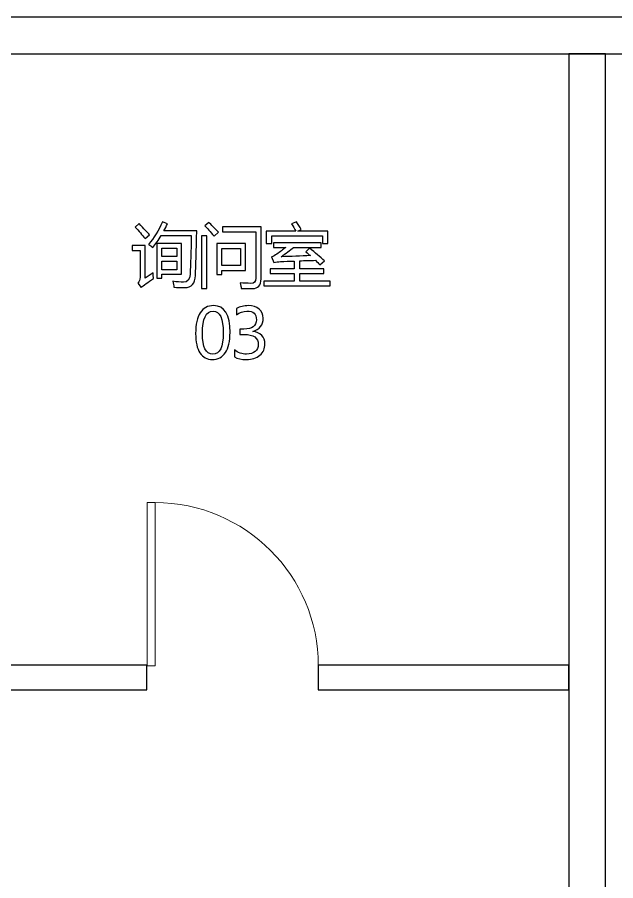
# Model space of a CAD drawing. Header units: millimetres. Extents: x 781 to 47484, y 534 to 14754.
# Drawn here: x 23697 to 26633, y 10357 to 14594 of the extents above; entities that cross this region are included whole.
import ezdxf

# ---------------------------------------------------------------- set-up
doc = ezdxf.new("R2010")
doc.units = ezdxf.units.MM
doc.header["$MEASUREMENT"] = 0
doc.layers.add('layer 1', color=7, linetype='Continuous')

msp = doc.modelspace()

# ---------------------------------------------------------------- linework, layer by layer
at = {"layer": 'layer 1', "color": 0}
for points in [[(22942.7, 14414.3), (30040.1, 14414.3), (30040.1, 14594.3), (22942.7, 14594.3), (22942.7, 14414.3)], [(23122.7, 11294.3), (24332.4, 11294.3), (24332.4, 11414.3), (23122.7, 11414.3), (23122.7, 11294.3)], [(25173.3, 11294.3), (26404.2, 11294.3), (26404.2, 11414.3), (25173.3, 11414.3), (25173.3, 11294.3)]]:
    msp.add_lwpolyline(points, close=True, dxfattribs=at)
at = {"layer": 'layer 1', "color": 0, "lineweight": 20}
msp.add_lwpolyline([(24334.3, 11412.4), (24374.3, 11412.4), (24374.3, 12212.4), (24334.3, 12212.4), (24334.3, 11412.4)], close=True, dxfattribs=at)
at = {"layer": 'layer 1', "color": 0}
for points, knots in [([(26402.7, 8334.3), (26402.7, 8334.3), (26402.7, 14414.3), (26402.7, 14414.3), (26402.7, 14414.3), (26402.7, 14414.3), (26582.7, 14414.3), (26582.7, 14414.3), (26582.7, 14414.3), (26582.7, 14414.3), (26582.7, 8334.3), (26582.7, 8334.3), (26582.7, 8334.3), (26582.7, 8334.3), (26402.7, 8334.3), (26402.7, 8334.3)], [0, 0, 0, 0, 0.25, 0.25, 0.25, 0.25, 0.5, 0.5, 0.5, 0.5, 0.75, 0.75, 0.75, 0.75, 1, 1, 1, 1]), ([(24294.5, 13582), (24318.4, 13557.2), (24335.9, 13538.9), (24346.7, 13527), (24346.7, 13527), (24346.7, 13527), (24324.2, 13508.2), (24324.2, 13508.2), (24324.2, 13508.2), (24310.3, 13526.5), (24293.9, 13545.4), (24274.9, 13565.1), (24274.9, 13565.1), (24274.9, 13565.1), (24294.5, 13582), (24294.5, 13582)], [0, 0, 0, 0, 0.25, 0.25, 0.25, 0.25, 0.5, 0.5, 0.5, 0.5, 0.75, 0.75, 0.75, 0.75, 1, 1, 1, 1]), ([(24340.7, 13479.7), (24368.1, 13511.5), (24390.9, 13548.3), (24409.2, 13590.2), (24409.2, 13590.2), (24409.2, 13590.2), (24434.3, 13580.6), (24434.3, 13580.6), (24434.3, 13580.6), (24428.5, 13568.7), (24422.6, 13557.4), (24416.7, 13546.6), (24416.7, 13546.6), (24416.7, 13546.6), (24577.9, 13546.6), (24577.9, 13546.6), (24577.9, 13546.6), (24575.2, 13445.8), (24573, 13372.8), (24571.3, 13327.6), (24571.3, 13327.6), (24569.5, 13287.9), (24552.3, 13268.1), (24519.7, 13268.1), (24519.7, 13268.1), (24499.6, 13268.1), (24481.6, 13268.6), (24465.8, 13269.8), (24465.8, 13269.8), (24464.4, 13278.6), (24462.5, 13288.3), (24460.1, 13298.8), (24460.1, 13298.8), (24479.8, 13295.7), (24497.5, 13294.2), (24513.4, 13294.2), (24513.4, 13294.2), (24533.2, 13294.2), (24543.9, 13307), (24545.5, 13332.6), (24545.5, 13332.6), (24547.7, 13382.2), (24549.5, 13445.6), (24551.1, 13522.8), (24551.1, 13522.8), (24551.1, 13522.8), (24402.9, 13522.8), (24402.9, 13522.8), (24402.9, 13522.8), (24389.8, 13501.1), (24376.2, 13481.8), (24362.2, 13464.9), (24362.2, 13464.9), (24356.9, 13469.3), (24349.8, 13474.3), (24340.7, 13479.7)], [0, 0, 0, 0, 0.071429, 0.071429, 0.071429, 0.071429, 0.142857, 0.142857, 0.142857, 0.142857, 0.214286, 0.214286, 0.214286, 0.214286, 0.285714, 0.285714, 0.285714, 0.285714, 0.357143, 0.357143, 0.357143, 0.357143, 0.428571, 0.428571, 0.428571, 0.428571, 0.5, 0.5, 0.5, 0.5, 0.571429, 0.571429, 0.571429, 0.571429, 0.642857, 0.642857, 0.642857, 0.642857, 0.714286, 0.714286, 0.714286, 0.714286, 0.785714, 0.785714, 0.785714, 0.785714, 0.857143, 0.857143, 0.857143, 0.857143, 0.928571, 0.928571, 0.928571, 0.928571, 1, 1, 1, 1]), ([(24617.5, 13571), (24617.5, 13571), (24636.3, 13587.9), (24636.3, 13587.9), (24636.3, 13587.9), (24648.4, 13576.4), (24664.4, 13560.3), (24684.3, 13539.6), (24684.3, 13539.6), (24684.3, 13539.6), (24662.8, 13520.8), (24662.8, 13520.8), (24662.8, 13520.8), (24643.8, 13542.8), (24628.7, 13559.6), (24617.5, 13571)], [0, 0, 0, 0, 0.25, 0.25, 0.25, 0.25, 0.5, 0.5, 0.5, 0.5, 0.75, 0.75, 0.75, 0.75, 1, 1, 1, 1]), ([(24704.4, 13541.9), (24704.4, 13541.9), (24704.4, 13566.7), (24704.4, 13566.7), (24704.4, 13566.7), (24704.4, 13566.7), (24893.6, 13566.7), (24893.6, 13566.7), (24893.6, 13566.7), (24893.6, 13566.7), (24893.6, 13311.1), (24893.6, 13311.1), (24893.6, 13311.1), (24893.6, 13279.1), (24879.2, 13263.1), (24850.3, 13263.1), (24850.3, 13263.1), (24831.5, 13263.1), (24813.5, 13263.3), (24796, 13263.8), (24796, 13263.8), (24795.2, 13270.4), (24793.4, 13279.3), (24790.8, 13290.6), (24790.8, 13290.6), (24809.1, 13289.2), (24826.7, 13288.6), (24843.7, 13288.6), (24843.7, 13288.6), (24859.8, 13288.6), (24867.8, 13297.2), (24867.8, 13314.4), (24867.8, 13314.4), (24867.8, 13314.4), (24867.8, 13541.9), (24867.8, 13541.9), (24867.8, 13541.9), (24867.8, 13541.9), (24704.4, 13541.9), (24704.4, 13541.9)], [0, 0, 0, 0, 0.1, 0.1, 0.1, 0.1, 0.2, 0.2, 0.2, 0.2, 0.3, 0.3, 0.3, 0.3, 0.4, 0.4, 0.4, 0.4, 0.5, 0.5, 0.5, 0.5, 0.6, 0.6, 0.6, 0.6, 0.7, 0.7, 0.7, 0.7, 0.8, 0.8, 0.8, 0.8, 0.9, 0.9, 0.9, 0.9, 1, 1, 1, 1]), ([(24919, 13544.6), (24919, 13544.6), (25063.8, 13544.6), (25063.8, 13544.6), (25063.8, 13544.6), (25057.7, 13556.5), (25050.7, 13568.3), (25043, 13580), (25043, 13580), (25043, 13580), (25066.5, 13591.2), (25066.5, 13591.2), (25066.5, 13591.2), (25074.7, 13579.1), (25082.6, 13566.2), (25090.3, 13552.5), (25090.3, 13552.5), (25090.3, 13552.5), (25073.9, 13544.6), (25073.9, 13544.6), (25073.9, 13544.6), (25073.9, 13544.6), (25221.3, 13544.6), (25221.3, 13544.6), (25221.3, 13544.6), (25221.3, 13544.6), (25221.3, 13484.7), (25221.3, 13484.7), (25221.3, 13484.7), (25221.3, 13484.7), (25194.8, 13484.7), (25194.8, 13484.7), (25194.8, 13484.7), (25194.8, 13484.7), (25194.8, 13521.7), (25194.8, 13521.7), (25194.8, 13521.7), (25194.8, 13521.7), (24945.5, 13521.7), (24945.5, 13521.7), (24945.5, 13521.7), (24945.5, 13521.7), (24945.5, 13484.7), (24945.5, 13484.7), (24945.5, 13484.7), (24945.5, 13484.7), (24919, 13484.7), (24919, 13484.7), (24919, 13484.7), (24919, 13484.7), (24919, 13544.6), (24919, 13544.6)], [0, 0, 0, 0, 0.076923, 0.076923, 0.076923, 0.076923, 0.153846, 0.153846, 0.153846, 0.153846, 0.230769, 0.230769, 0.230769, 0.230769, 0.307692, 0.307692, 0.307692, 0.307692, 0.384615, 0.384615, 0.384615, 0.384615, 0.461538, 0.461538, 0.461538, 0.461538, 0.538462, 0.538462, 0.538462, 0.538462, 0.615385, 0.615385, 0.615385, 0.615385, 0.692308, 0.692308, 0.692308, 0.692308, 0.769231, 0.769231, 0.769231, 0.769231, 0.846154, 0.846154, 0.846154, 0.846154, 0.923077, 0.923077, 0.923077, 0.923077, 1, 1, 1, 1]), ([(24600.9, 13522.4), (24600.9, 13522.4), (24626.7, 13522.4), (24626.7, 13522.4), (24626.7, 13522.4), (24626.7, 13522.4), (24626.7, 13263.1), (24626.7, 13263.1), (24626.7, 13263.1), (24626.7, 13263.1), (24600.9, 13263.1), (24600.9, 13263.1), (24600.9, 13263.1), (24600.9, 13263.1), (24600.9, 13522.4), (24600.9, 13522.4)], [0, 0, 0, 0, 0.25, 0.25, 0.25, 0.25, 0.5, 0.5, 0.5, 0.5, 0.75, 0.75, 0.75, 0.75, 1, 1, 1, 1]), ([(24382.1, 13483.7), (24382.1, 13483.7), (24503.1, 13483.7), (24503.1, 13483.7), (24503.1, 13483.7), (24503.1, 13483.7), (24503.1, 13332.9), (24503.1, 13332.9), (24503.1, 13332.9), (24503.1, 13332.9), (24405.9, 13332.9), (24405.9, 13332.9), (24405.9, 13332.9), (24405.9, 13332.9), (24405.9, 13313.4), (24405.9, 13313.4), (24405.9, 13313.4), (24405.9, 13313.4), (24382.1, 13313.4), (24382.1, 13313.4), (24382.1, 13313.4), (24382.1, 13313.4), (24382.1, 13483.7), (24382.1, 13483.7)], [0, 0, 0, 0, 0.166667, 0.166667, 0.166667, 0.166667, 0.333333, 0.333333, 0.333333, 0.333333, 0.5, 0.5, 0.5, 0.5, 0.666667, 0.666667, 0.666667, 0.666667, 0.833333, 0.833333, 0.833333, 0.833333, 1, 1, 1, 1]), ([(24676.7, 13483.7), (24676.7, 13483.7), (24816.9, 13483.7), (24816.9, 13483.7), (24816.9, 13483.7), (24816.9, 13483.7), (24816.9, 13351.4), (24816.9, 13351.4), (24816.9, 13351.4), (24816.9, 13351.4), (24700.5, 13351.4), (24700.5, 13351.4), (24700.5, 13351.4), (24700.5, 13351.4), (24700.5, 13332.6), (24700.5, 13332.6), (24700.5, 13332.6), (24700.5, 13332.6), (24676.7, 13332.6), (24676.7, 13332.6), (24676.7, 13332.6), (24676.7, 13332.6), (24676.7, 13483.7), (24676.7, 13483.7)], [0, 0, 0, 0, 0.166667, 0.166667, 0.166667, 0.166667, 0.333333, 0.333333, 0.333333, 0.333333, 0.5, 0.5, 0.5, 0.5, 0.666667, 0.666667, 0.666667, 0.666667, 0.833333, 0.833333, 0.833333, 0.833333, 1, 1, 1, 1]), ([(24907.1, 13298.5), (24907.1, 13298.5), (25056.3, 13298.5), (25056.3, 13298.5), (25056.3, 13298.5), (25056.3, 13298.5), (25056.3, 13337.2), (25056.3, 13337.2), (25056.3, 13337.2), (25056.3, 13337.2), (24937.5, 13337.2), (24937.5, 13337.2), (24937.5, 13337.2), (24937.5, 13337.2), (24937.5, 13360), (24937.5, 13360), (24937.5, 13360), (24937.5, 13360), (25056.3, 13360), (25056.3, 13360), (25056.3, 13360), (25056.3, 13360), (25056.3, 13398.2), (25056.3, 13398.2), (25056.3, 13398.2), (25033, 13397.2), (25010.5, 13396.2), (24988.8, 13395.1), (24988.8, 13395.1), (24977.8, 13394.5), (24966.8, 13393), (24955.7, 13390.8), (24955.7, 13390.8), (24955.7, 13390.8), (24944.5, 13418.2), (24944.5, 13418.2), (24944.5, 13418.2), (24952.9, 13421.5), (24961.8, 13426.3), (24971.3, 13432.4), (24971.3, 13432.4), (24986.8, 13443.2), (25001.1, 13453.9), (25014.1, 13464.9), (25014.1, 13464.9), (25014.1, 13464.9), (24954.1, 13464.9), (24954.1, 13464.9), (24954.1, 13464.9), (24954.1, 13464.9), (24954.1, 13487.7), (24954.1, 13487.7), (24954.1, 13487.7), (24954.1, 13487.7), (25187.6, 13487.7), (25187.6, 13487.7), (25187.6, 13487.7), (25187.6, 13487.7), (25187.6, 13464.9), (25187.6, 13464.9), (25187.6, 13464.9), (25187.6, 13464.9), (25052.9, 13464.9), (25052.9, 13464.9), (25052.9, 13464.9), (25035.3, 13450.6), (25015, 13435.3), (24992.1, 13419.2), (24992.1, 13419.2), (25040, 13420.9), (25087.7, 13422.7), (25135.3, 13424.5), (25135.3, 13424.5), (25128.2, 13430.9), (25120.8, 13437.4), (25113.1, 13444), (25113.1, 13444), (25113.1, 13444), (25131.3, 13460.5), (25131.3, 13460.5), (25131.3, 13460.5), (25159.1, 13438.8), (25183.3, 13418.2), (25203.8, 13399.1), (25203.8, 13399.1), (25203.8, 13399.1), (25182.3, 13378.9), (25182.3, 13378.9), (25182.3, 13378.9), (25175.3, 13386.3), (25167.9, 13393.9), (25160, 13401.7), (25160, 13401.7), (25133.5, 13401.1), (25107.9, 13400.2), (25083, 13399.2), (25083, 13399.2), (25083, 13399.2), (25083, 13360), (25083, 13360), (25083, 13360), (25083, 13360), (25202.1, 13360), (25202.1, 13360), (25202.1, 13360), (25202.1, 13360), (25202.1, 13337.2), (25202.1, 13337.2), (25202.1, 13337.2), (25202.1, 13337.2), (25083, 13337.2), (25083, 13337.2), (25083, 13337.2), (25083, 13337.2), (25083, 13298.5), (25083, 13298.5), (25083, 13298.5), (25083, 13298.5), (25232.6, 13298.5), (25232.6, 13298.5), (25232.6, 13298.5), (25232.6, 13298.5), (25232.6, 13275.7), (25232.6, 13275.7), (25232.6, 13275.7), (25232.6, 13275.7), (24907.1, 13275.7), (24907.1, 13275.7), (24907.1, 13275.7), (24907.1, 13275.7), (24907.1, 13298.5), (24907.1, 13298.5)], [0, 0, 0, 0, 0.030303, 0.030303, 0.030303, 0.030303, 0.060606, 0.060606, 0.060606, 0.060606, 0.090909, 0.090909, 0.090909, 0.090909, 0.121212, 0.121212, 0.121212, 0.121212, 0.151515, 0.151515, 0.151515, 0.151515, 0.181818, 0.181818, 0.181818, 0.181818, 0.212121, 0.212121, 0.212121, 0.212121, 0.242424, 0.242424, 0.242424, 0.242424, 0.272727, 0.272727, 0.272727, 0.272727, 0.30303, 0.30303, 0.30303, 0.30303, 0.333333, 0.333333, 0.333333, 0.333333, 0.363636, 0.363636, 0.363636, 0.363636, 0.393939, 0.393939, 0.393939, 0.393939, 0.424242, 0.424242, 0.424242, 0.424242, 0.454545, 0.454545, 0.454545, 0.454545, 0.484848, 0.484848, 0.484848, 0.484848, 0.515152, 0.515152, 0.515152, 0.515152, 0.545455, 0.545455, 0.545455, 0.545455, 0.575758, 0.575758, 0.575758, 0.575758, 0.606061, 0.606061, 0.606061, 0.606061, 0.636364, 0.636364, 0.636364, 0.636364, 0.666667, 0.666667, 0.666667, 0.666667, 0.69697, 0.69697, 0.69697, 0.69697, 0.727273, 0.727273, 0.727273, 0.727273, 0.757576, 0.757576, 0.757576, 0.757576, 0.787879, 0.787879, 0.787879, 0.787879, 0.818182, 0.818182, 0.818182, 0.818182, 0.848485, 0.848485, 0.848485, 0.848485, 0.878788, 0.878788, 0.878788, 0.878788, 0.909091, 0.909091, 0.909091, 0.909091, 0.939394, 0.939394, 0.939394, 0.939394, 0.969697, 0.969697, 0.969697, 0.969697, 1, 1, 1, 1]), ([(24363.5, 13340.5), (24364.2, 13329), (24365, 13319.5), (24365.9, 13312.1), (24365.9, 13312.1), (24337.9, 13293.8), (24317.4, 13279.1), (24304.3, 13268.1), (24304.3, 13268.1), (24304.3, 13268.1), (24288.8, 13290.3), (24288.8, 13290.3), (24288.8, 13290.3), (24296.3, 13296.6), (24300, 13306.1), (24300, 13318.7), (24300, 13318.7), (24300, 13318.7), (24300, 13450), (24300, 13450), (24300, 13450), (24300, 13450), (24261.4, 13450), (24261.4, 13450), (24261.4, 13450), (24261.4, 13450), (24261.4, 13473.8), (24261.4, 13473.8), (24261.4, 13473.8), (24261.4, 13473.8), (24325.5, 13473.8), (24325.5, 13473.8), (24325.5, 13473.8), (24325.5, 13473.8), (24325.5, 13314.1), (24325.5, 13314.1), (24325.5, 13314.1), (24338.1, 13322.4), (24350.8, 13331.2), (24363.5, 13340.5)], [0, 0, 0, 0, 0.1, 0.1, 0.1, 0.1, 0.2, 0.2, 0.2, 0.2, 0.3, 0.3, 0.3, 0.3, 0.4, 0.4, 0.4, 0.4, 0.5, 0.5, 0.5, 0.5, 0.6, 0.6, 0.6, 0.6, 0.7, 0.7, 0.7, 0.7, 0.8, 0.8, 0.8, 0.8, 0.9, 0.9, 0.9, 0.9, 1, 1, 1, 1]), ([(24479.3, 13461.2), (24479.3, 13461.2), (24405.9, 13461.2), (24405.9, 13461.2), (24405.9, 13461.2), (24405.9, 13461.2), (24405.9, 13419.9), (24405.9, 13419.9), (24405.9, 13419.9), (24405.9, 13419.9), (24479.3, 13419.9), (24479.3, 13419.9), (24479.3, 13419.9), (24479.3, 13419.9), (24479.3, 13461.2), (24479.3, 13461.2)], [0, 0, 0, 0, 0.25, 0.25, 0.25, 0.25, 0.5, 0.5, 0.5, 0.5, 0.75, 0.75, 0.75, 0.75, 1, 1, 1, 1]), ([(24793.1, 13459.2), (24793.1, 13459.2), (24700.5, 13459.2), (24700.5, 13459.2), (24700.5, 13459.2), (24700.5, 13459.2), (24700.5, 13375.9), (24700.5, 13375.9), (24700.5, 13375.9), (24700.5, 13375.9), (24793.1, 13375.9), (24793.1, 13375.9), (24793.1, 13375.9), (24793.1, 13375.9), (24793.1, 13459.2), (24793.1, 13459.2)], [0, 0, 0, 0, 0.25, 0.25, 0.25, 0.25, 0.5, 0.5, 0.5, 0.5, 0.75, 0.75, 0.75, 0.75, 1, 1, 1, 1]), ([(24479.3, 13355.4), (24479.3, 13355.4), (24479.3, 13398.1), (24479.3, 13398.1), (24479.3, 13398.1), (24479.3, 13398.1), (24405.9, 13398.1), (24405.9, 13398.1), (24405.9, 13398.1), (24405.9, 13398.1), (24405.9, 13355.4), (24405.9, 13355.4), (24405.9, 13355.4), (24405.9, 13355.4), (24479.3, 13355.4), (24479.3, 13355.4)], [0, 0, 0, 0, 0.25, 0.25, 0.25, 0.25, 0.5, 0.5, 0.5, 0.5, 0.75, 0.75, 0.75, 0.75, 1, 1, 1, 1]), ([(24572.2, 13041.9), (24572.2, 13087), (24579.7, 13121.2), (24594.7, 13144.5), (24594.7, 13144.5), (24609.7, 13167.7), (24631.4, 13179.2), (24659.8, 13179.2), (24659.8, 13179.2), (24714, 13179.2), (24741.2, 13135.5), (24741.2, 13048), (24741.2, 13048), (24741.2, 13004.7), (24733.5, 12971.7), (24718.3, 12948.8), (24718.3, 12948.8), (24703, 12925.9), (24681.6, 12914.5), (24654, 12914.5), (24654, 12914.5), (24628, 12914.5), (24607.9, 12925.4), (24593.6, 12947.1), (24593.6, 12947.1), (24579.3, 12968.8), (24572.2, 13000.4), (24572.2, 13041.9)], [0, 0, 0, 0, 0.142857, 0.142857, 0.142857, 0.142857, 0.285714, 0.285714, 0.285714, 0.285714, 0.428571, 0.428571, 0.428571, 0.428571, 0.571429, 0.571429, 0.571429, 0.571429, 0.714286, 0.714286, 0.714286, 0.714286, 0.857143, 0.857143, 0.857143, 0.857143, 1, 1, 1, 1]), ([(24762.8, 12961.7), (24780.3, 12948.1), (24800.1, 12941.3), (24822.2, 12941.3), (24822.2, 12941.3), (24839.8, 12941.3), (24853.8, 12945.6), (24864, 12954.3), (24864, 12954.3), (24874.4, 12963), (24879.5, 12974.5), (24879.5, 12989.1), (24879.5, 12989.1), (24879.5, 13021.5), (24856.3, 13037.7), (24809.9, 13037.7), (24809.9, 13037.7), (24809.9, 13037.7), (24788.6, 13037.7), (24788.6, 13037.7), (24788.6, 13037.7), (24788.6, 13037.7), (24788.6, 13064.5), (24788.6, 13064.5), (24788.6, 13064.5), (24788.6, 13064.5), (24808.9, 13064.5), (24808.9, 13064.5), (24808.9, 13064.5), (24850, 13064.5), (24870.6, 13079.7), (24870.6, 13110.2), (24870.6, 13110.2), (24870.6, 13138.3), (24854.9, 13152.3), (24823.5, 13152.3), (24823.5, 13152.3), (24805.5, 13152.3), (24788.6, 13146.2), (24772.7, 13134.1), (24772.7, 13134.1), (24772.7, 13134.1), (24772.7, 13164.7), (24772.7, 13164.7), (24772.7, 13164.7), (24789.5, 13174.4), (24809, 13179.2), (24831.4, 13179.2), (24831.4, 13179.2), (24853.2, 13179.2), (24870.8, 13173.5), (24884, 13162.1), (24884, 13162.1), (24897.2, 13150.7), (24903.8, 13136), (24903.8, 13117.7), (24903.8, 13117.7), (24903.8, 13084.3), (24886.7, 13062.7), (24852.6, 13053.1), (24852.6, 13053.1), (24852.6, 13053.1), (24852.6, 13052.4), (24852.6, 13052.4), (24852.6, 13052.4), (24871.1, 13050.4), (24885.7, 13043.9), (24896.5, 13032.8), (24896.5, 13032.8), (24907.2, 13021.8), (24912.6, 13007.9), (24912.6, 12991.4), (24912.6, 12991.4), (24912.6, 12968.4), (24904.3, 12949.8), (24887.7, 12935.7), (24887.7, 12935.7), (24871.1, 12921.6), (24849, 12914.5), (24821.5, 12914.5), (24821.5, 12914.5), (24797.2, 12914.5), (24777.7, 12919), (24762.8, 12928.1), (24762.8, 12928.1), (24762.8, 12928.1), (24762.8, 12961.7), (24762.8, 12961.7)], [0, 0, 0, 0, 0.045455, 0.045455, 0.045455, 0.045455, 0.090909, 0.090909, 0.090909, 0.090909, 0.136364, 0.136364, 0.136364, 0.136364, 0.181818, 0.181818, 0.181818, 0.181818, 0.227273, 0.227273, 0.227273, 0.227273, 0.272727, 0.272727, 0.272727, 0.272727, 0.318182, 0.318182, 0.318182, 0.318182, 0.363636, 0.363636, 0.363636, 0.363636, 0.409091, 0.409091, 0.409091, 0.409091, 0.454545, 0.454545, 0.454545, 0.454545, 0.5, 0.5, 0.5, 0.5, 0.545455, 0.545455, 0.545455, 0.545455, 0.590909, 0.590909, 0.590909, 0.590909, 0.636364, 0.636364, 0.636364, 0.636364, 0.681818, 0.681818, 0.681818, 0.681818, 0.727273, 0.727273, 0.727273, 0.727273, 0.772727, 0.772727, 0.772727, 0.772727, 0.818182, 0.818182, 0.818182, 0.818182, 0.863636, 0.863636, 0.863636, 0.863636, 0.909091, 0.909091, 0.909091, 0.909091, 0.954545, 0.954545, 0.954545, 0.954545, 1, 1, 1, 1]), ([(24605.3, 13043.3), (24605.3, 12975.3), (24622.5, 12941.3), (24657, 12941.3), (24657, 12941.3), (24691, 12941.3), (24708, 12975.9), (24708, 13045), (24708, 13045), (24708, 13116.5), (24691.3, 13152.3), (24658, 13152.3), (24658, 13152.3), (24622.8, 13152.3), (24605.3, 13116), (24605.3, 13043.3)], [0, 0, 0, 0, 0.25, 0.25, 0.25, 0.25, 0.5, 0.5, 0.5, 0.5, 0.75, 0.75, 0.75, 0.75, 1, 1, 1, 1])]:
    msp.add_open_spline(points, degree=3, knots=knots, dxfattribs=at)
at = {"layer": 'layer 1', "color": 0, "lineweight": 20}
for points in [[(26403.1, 14129.6), (26403.1, 14129.6), (26403.1, 14271.9), (26403.1, 14271.9)], [(24374.3, 12212.4), (24816.1, 12212.4), (25174.3, 11854.2), (25174.3, 11412.4)]]:
    msp.add_open_spline(points, degree=3, dxfattribs=at)

doc.saveas('drawing.dxf')
